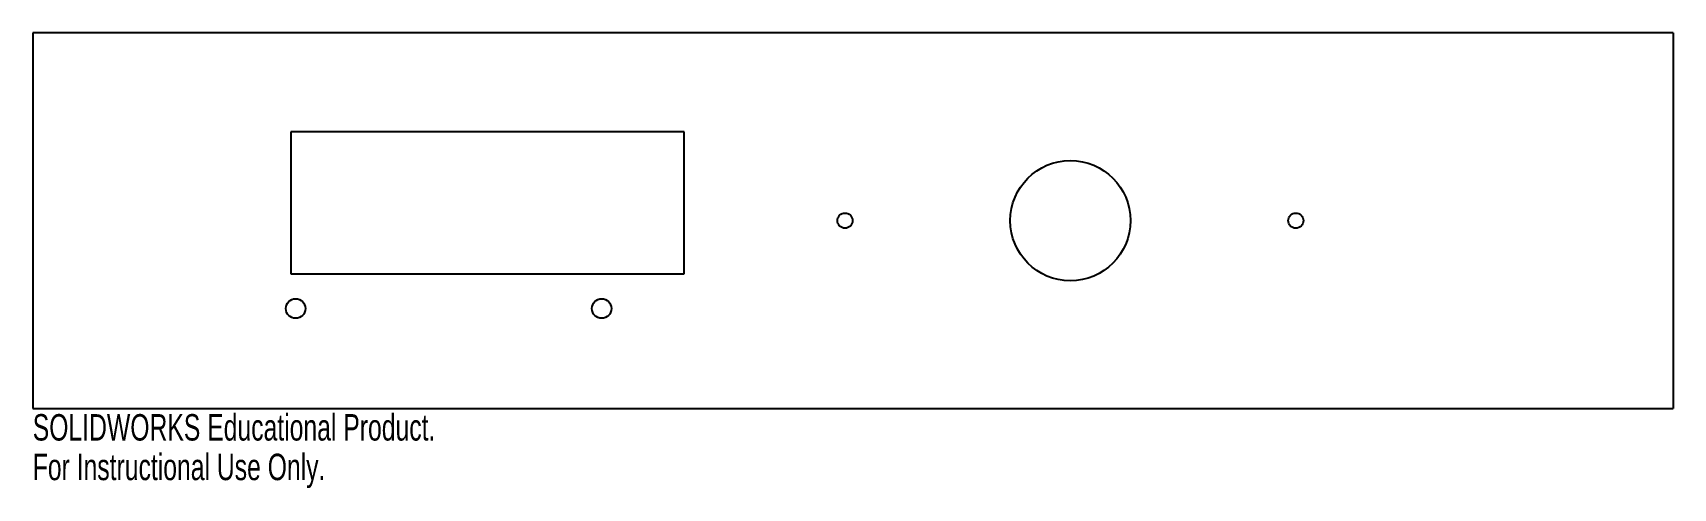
# Model space of a CAD drawing. Header units: inches. Extents: x -11.6 to 0.2, y -3.3 to 0.
import ezdxf

# ---------------------------------------------------------------- set-up
doc = ezdxf.new("R2010")
doc.units = ezdxf.units.IN
doc.header["$MEASUREMENT"] = 0
doc.styles.add('SLDTEXTSTYLE0', font='TXT', dxfattribs={"width": 0.7})

msp = doc.modelspace()

# ---------------------------------------------------------------- linework, layer by layer
at = {"color": 7, "linetype": 'Continuous', "lineweight": 25}
for p, q in [((-11.569, 0), (-11.569, -2.705)), ((0.25, 0), (-11.569, 0)), ((0.25, 0), (0.25, -2.705)), ((-6.876, -0.712), (-9.71, -0.712)), ((-9.71, -0.712), (-9.71, -1.736)), ((-6.876, -1.736), (-6.876, -0.712)), ((-9.71, -1.736), (-6.876, -1.736)), ((-11.569, -2.705), (0.25, -2.705))]:
    msp.add_line(p, q, dxfattribs=at)
for centre, radius in [((-4.093, -1.352), 0.433), ((-5.717, -1.352), 0.0547), ((-2.469, -1.352), 0.0547), ((-9.675, -1.985), 0.0703), ((-7.47, -1.985), 0.0703)]:
    msp.add_circle(centre, radius, dxfattribs=at)

# ---------------------------------------------------------------- texts
at = {"color": 7, "linetype": 'Continuous', "char_height": 0.1903, "attachment_point": 1, "style": 'SLDTEXTSTYLE0'}
for s, insert in [('SOLIDWORKS Educational Product.', (-11.569, -2.745)), ('For Instructional Use Only.', (-11.569, -3.03))]:
    msp.add_mtext(s, dxfattribs=dict(at, insert=insert))

doc.saveas('drawing.dxf')
